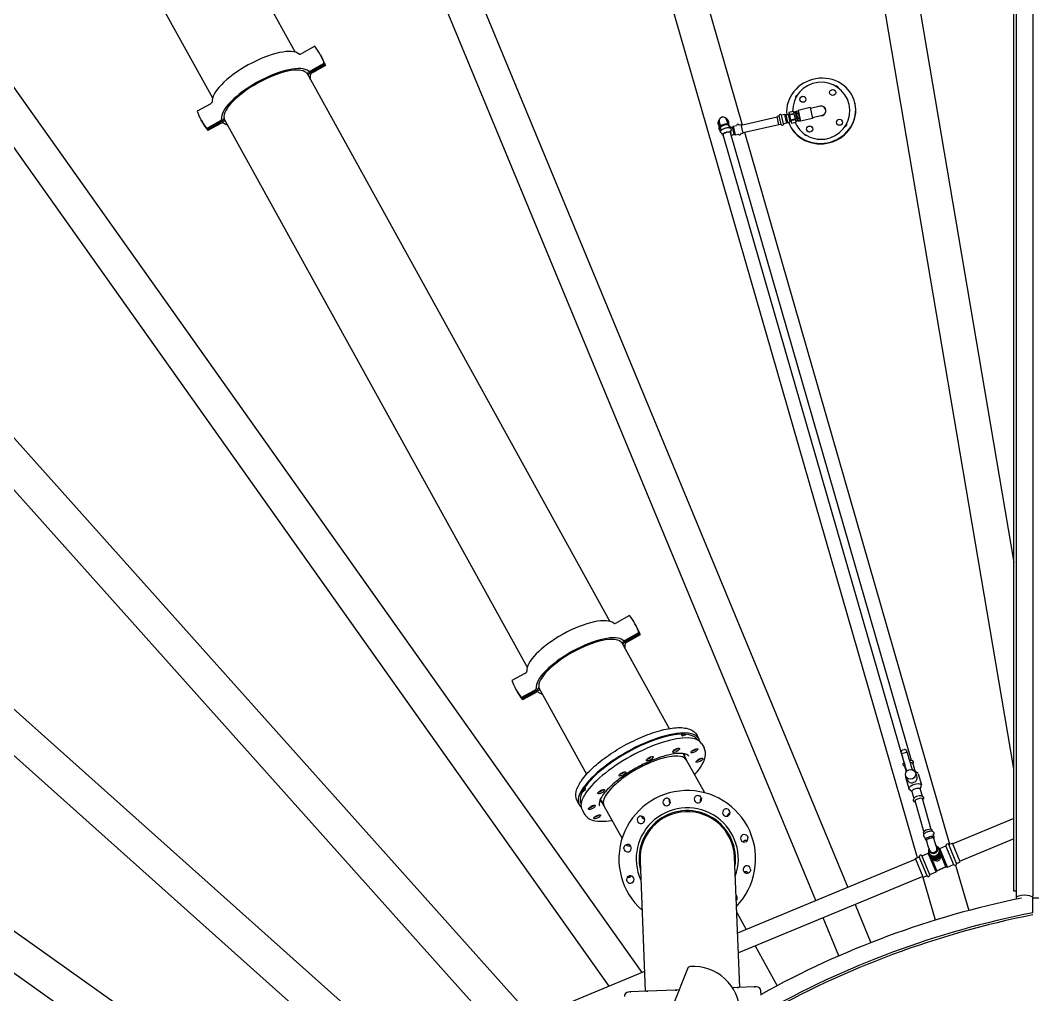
# Model space of a CAD drawing. Header units: millimetres. Extents: x 0 to 157650, y 0 to 89100.
# Drawn here: x 53116 to 56040, y 34006 to 36822 of the extents above; entities that cross this region are included whole.
import ezdxf

# ---------------------------------------------------------------- set-up
doc = ezdxf.new("R2010")
doc.units = ezdxf.units.MM
doc.header["$LTSCALE"] = 150
doc.layers.add('Visible', color=7, linetype='Continuous', lineweight=25)

msp = doc.modelspace()

# ---------------------------------------------------------------- linework, layer by layer
at = {"layer": 'Visible', "color": 9, "true_color": 0xc0c0c0}
for p, q in [((55992, 43595.9), (55992, 34285.9)), ((56040.3, 43595.9), (56040.3, 34292.4)), ((55986, 34305.9), (55986, 43535.9)), ((54589.1, 43475.4), (55986, 35255.8)), ((55986, 34659), (54490.5, 43458.6)), ((53281.4, 43182.6), (55201.2, 36519.7)), ((55707.2, 34402.5), (53185.3, 43154.9)), ((52014.6, 42745.2), (55506.3, 34316.8)), ((55413.9, 34278.5), (51922.3, 42706.9)), ((49667.2, 41460.5), (54911.3, 34070.4)), ((54816.5, 34031.1), (49585.7, 41402.6)), ((48616.1, 40629.3), (54595.1, 33939.4)), ((54497.2, 33898.8), (48541.5, 40562.7)), ((47664.5, 39685.6), (54329, 33730.5)), ((54288.5, 33632.6), (47597.9, 39611.1)), ((46824.7, 38641.4), (54196.7, 33411.1)), ((54157.5, 33316.4), (46766.8, 38559.8)), ((53479.8, 37508.2), (53909.9, 36730)), ((53240.9, 37376.1), (53671, 36598)), ((53966.4, 36747), (53928.9, 36726.3)), ((53983.4, 36721.1), (53982, 36723.5)), ((53984.4, 36719.3), (53985.7, 36716.9)), ((53995, 36695.3), (53955.9, 36673.7)), ((53956.2, 36677), (53993.7, 36697.7)), ((53956.9, 36671.9), (53996, 36693.5)), ((53997.3, 36691.1), (53959.8, 36670.4)), ((53993.7, 36697.7), (53995, 36695.3)), ((53996, 36693.5), (53997.3, 36691.1)), ((53943, 36670.1), (54819.1, 35085.2)), ((53664, 36579.9), (53626.5, 36559.2)), ((55357.4, 36559.5), (55362.3, 36560.6)), ((55397.4, 36569.6), (55362.3, 36561.5)), ((55362.3, 36561.5), (55369.4, 36530.5)), ((55363.5, 36555.1), (55362.3, 36560.6)), ((55397.4, 36569.6), (55404.5, 36538.6)), ((55426.2, 36573.6), (55397.9, 36567.2)), ((55526.7, 36582.8), (55527, 36581.4)), ((53639.5, 36531), (53638.1, 36533.4)), ((53653.8, 36509.8), (53691.3, 36530.6)), ((53704.1, 36538), (54580.1, 34953.1)), ((55158.3, 36532.6), (55159, 36529.6)), ((55198.5, 36519.1), (55302, 36542.7)), ((55307.7, 36545.9), (55301.6, 36544.5)), ((55307.3, 36519.5), (55301.6, 36544.5)), ((55307.7, 36545.9), (55308.1, 36547.3)), ((55313.4, 36520.9), (55307.7, 36545.9)), ((55315, 36547.6), (55314, 36548.6)), ((55324.2, 36549.7), (55315, 36547.6)), ((55320.7, 36522.6), (55315, 36547.6)), ((55329.9, 36524.7), (55324.2, 36549.7)), ((55328.4, 36548.8), (55324.2, 36549.7)), ((55328.4, 36548.8), (55334.2, 36550.1)), ((55333.3, 36527.3), (55328.4, 36548.8)), ((55334.2, 36550.1), (55339.1, 36528.7)), ((55336.1, 36549.5), (55334.2, 36550.1)), ((55336, 36556.3), (55348.5, 36559.1)), ((55336, 36556.3), (55337.4, 36550.3)), ((55336.1, 36549.5), (55337.5, 36549.8)), ((55336.1, 36549.5), (55340.6, 36530)), ((55337.4, 36550.3), (55349.9, 36553.1)), ((55337.8, 36548.2), (55337.4, 36550.3)), ((55350.4, 36551.1), (55337.8, 36548.2)), ((55337.8, 36548.2), (55341, 36534.3)), ((55341, 36534.3), (55353.6, 36537.1)), ((55341.5, 36532), (55341, 36534.3)), ((55341.5, 36532), (55354.1, 36534.9)), ((55341.5, 36532), (55343.4, 36524.1)), ((55349.7, 36557), (55348.5, 36559.1)), ((55353.6, 36557.9), (55349.7, 36557)), ((55349.7, 36557), (55356, 36529.2)), ((55353.6, 36557.9), (55359.9, 36530.1)), ((55354.6, 36557), (55353.8, 36556.9)), ((55360.5, 36531.3), (55354.6, 36557)), ((55356.2, 36556), (55354.6, 36557)), ((55358.1, 36556.5), (55356.2, 36556)), ((55361.5, 36532.8), (55356.2, 36556)), ((55358.7, 36554), (55357.4, 36559.5)), ((55358.7, 36554), (55363.5, 36555.1)), ((55358.7, 36554), (55359.1, 36552.3)), ((55359.1, 36552.3), (55363.9, 36553.4)), ((55362, 36539.6), (55359.1, 36552.3)), ((55360.5, 36531.3), (55359.7, 36531.1)), ((55361.5, 36532.8), (55360.5, 36531.3)), ((55363.4, 36533.3), (55361.5, 36532.8)), ((55366.8, 36540.7), (55362, 36539.6)), ((55362, 36539.6), (55362.4, 36537.7)), ((55367.3, 36538.8), (55362.4, 36537.7)), ((55364.1, 36530.4), (55362.4, 36537.7)), ((55362.9, 36559.1), (55362.7, 36559)), ((55363.5, 36555.1), (55363.9, 36553.4)), ((55366.8, 36540.7), (55363.9, 36553.4)), ((55368.9, 36531.5), (55364.1, 36530.4)), ((55364.1, 36530.3), (55369, 36531.4)), ((55364.1, 36530.3), (55364.1, 36530.4)), ((55366.8, 36540.7), (55367.3, 36538.8)), ((55368.9, 36531.5), (55367.3, 36538.8)), ((55368.8, 36533), (55368.6, 36533)), ((55368.9, 36531.5), (55369, 36531.4)), ((55404.5, 36538.6), (55369.4, 36530.5)), ((55403.9, 36540.9), (55432.2, 36547.4)), ((53640.5, 36529.2), (53641.8, 36526.8)), ((53655.1, 36507.4), (53653.8, 36509.8)), ((53694.2, 36529), (53655.1, 36507.4)), ((53656.1, 36505.7), (53695.2, 36527.2)), ((53657.4, 36503.3), (53656.1, 36505.7)), ((53694.9, 36524), (53657.4, 36503.3)), ((55133.3, 36526.9), (55134, 36523.9)), ((55137, 36510.9), (55137.4, 36508.8)), ((55139.2, 36515.7), (55138.3, 36512.2)), ((55140.3, 36504.4), (55138.3, 36511.4)), ((55159.8, 36521.7), (55162.4, 36519.2)), ((55164.9, 36511.5), (55162.9, 36518.4)), ((55168.9, 36497.7), (55167.2, 36503.4)), ((55172.9, 36513.4), (55175.6, 36515.8)), ((55175.6, 36515.8), (55184.6, 36517.8)), ((55181.3, 36490.8), (55175.6, 36515.8)), ((55191.9, 36519.5), (55198.1, 36520.9)), ((55203.8, 36495.9), (55198.1, 36520.9)), ((55203.4, 36497.7), (55306.9, 36521.3)), ((55313.4, 36520.9), (55307.3, 36519.5)), ((55313.4, 36520.9), (55314.4, 36519.9)), ((55320.7, 36522.6), (55320.3, 36521.2)), ((55329.9, 36524.7), (55320.7, 36522.6)), ((55333.3, 36527.3), (55329.9, 36524.7)), ((55333.3, 36527.3), (55339.1, 36528.7)), ((55340.6, 36530), (55339.1, 36528.7)), ((55340.6, 36530), (55341.9, 36530.3)), ((55355.9, 36526.9), (55343.4, 36524.1)), ((55355.9, 36526.7), (55343.4, 36523.9)), ((55343.4, 36523.9), (55343.4, 36524.1)), ((55356, 36529.2), (55355.9, 36526.7)), ((55359.9, 36530.1), (55356, 36529.2)), ((55144.3, 36490.6), (55142.6, 36496.3)), ((55668.6, 34677.5), (55146, 36491.1)), ((55689.7, 34683.6), (55167.1, 36497.2)), ((55177.5, 36491.8), (55181.3, 36490.8)), ((55181.3, 36490.8), (55190.3, 36492.8)), ((55197.6, 36494.5), (55203.8, 36495.9)), ((55207.3, 36498.6), (55800.2, 34441.1)), ((54875.6, 35102.2), (54838.1, 35081.5)), ((54892.5, 35076.3), (54891.2, 35078.6)), ((54893.5, 35074.5), (54894.9, 35072.1)), ((54904.2, 35050.5), (54865.1, 35028.9)), ((54865.3, 35032.1), (54902.8, 35052.9)), ((54866.1, 35027.1), (54905.2, 35048.7)), ((54906.5, 35046.3), (54869, 35025.5)), ((54902.8, 35052.9), (54904.2, 35050.5)), ((54905.2, 35048.7), (54906.5, 35046.3)), ((54852.2, 35025.2), (54990.2, 34775.6)), ((54573.2, 34935.1), (54535.7, 34914.3)), ((54613.3, 34893.2), (54751.3, 34643.5)), ((54548.6, 34886.2), (54547.3, 34888.6)), ((54549.6, 34884.4), (54551, 34882)), ((54563, 34865), (54600.5, 34885.7)), ((54564.3, 34862.6), (54563, 34865)), ((54603.4, 34884.2), (54564.3, 34862.6)), ((54565.3, 34860.8), (54604.3, 34882.4)), ((54604.1, 34879.1), (54566.6, 34858.4)), ((54566.6, 34858.4), (54565.3, 34860.8)), ((55076.2, 34746.1), (55070.5, 34756.3)), ((55084.2, 34731.7), (55090.8, 34719.7)), ((55030.3, 34703), (55040.6, 34684.5)), ((55660.4, 34706.9), (55661.2, 34704.2)), ((55662.4, 34703.6), (55675.8, 34707.6)), ((55669.6, 34714.6), (55663.9, 34712.8)), ((55676.5, 34708.8), (55675.7, 34711.5)), ((55092.8, 34590), (55040.6, 34684.5)), ((55669.9, 34667), (55667.7, 34668.2)), ((55669.7, 34667.6), (55674.7, 34650.4)), ((55694, 34674.6), (55700, 34653.8)), ((55694.2, 34674), (55695.3, 34676.2)), ((55673.2, 34638.3), (55672.6, 34636.1)), ((55672.6, 34634.7), (55682, 34602.1)), ((55677.7, 34627.6), (55673.5, 34637.7)), ((55699.6, 34654.2), (55708.3, 34646.4)), ((55705.4, 34639), (55701.2, 34649.2)), ((55709.1, 34645.2), (55718.5, 34612.6)), ((55691.1, 34593.5), (55682.8, 34600.9)), ((55715.3, 34600.9), (55721.2, 34580.4)), ((55715.4, 34600.5), (55718.5, 34611.2)), ((54791.4, 34570.9), (54801.6, 34552.4)), ((55690.9, 34593.9), (55696.9, 34573.3)), ((55697.3, 34574.1), (55695.7, 34571.1)), ((55720.4, 34580.8), (55723.3, 34579.1)), ((55747.1, 34484.3), (55721.6, 34573.1)), ((54730.5, 34555), (54724.8, 34565.3)), ((54801.6, 34552.4), (54853.9, 34457.9)), ((55726, 34478.2), (55700.4, 34567)), ((54738.5, 34540.6), (54745.1, 34528.7)), ((55986, 34515.5), (55809.6, 34442.4)), ((55726.1, 34471.2), (55724.9, 34475.5)), ((55730.9, 34454.8), (55728.5, 34463.1)), ((55733.6, 34451.9), (55731.4, 34454)), ((55750.7, 34478.3), (55749.5, 34482.6)), ((55755.5, 34461.8), (55753.1, 34470.2)), ((55754.7, 34458), (55755.5, 34461)), ((55986, 34457.1), (55830.2, 34392.6)), ((55766.4, 34428.6), (55765.2, 34431.5)), ((55770.1, 34427.2), (55771.7, 34429.3)), ((55771.7, 34429.3), (55789.4, 34436.6)), ((55794.2, 34375.1), (55771.7, 34429.3)), ((55812.5, 34382.2), (55789.6, 34437.2)), ((55820.4, 34385.5), (55797.6, 34440.5)), ((55798.2, 34440.2), (55808.7, 34444.6)), ((55831.1, 34390.4), (55808.7, 34444.6)), ((55193.9, 34027.3), (55178.8, 34404.5)), ((55702.4, 34398.1), (55187.6, 34184.8)), ((55701.5, 34400.2), (55712, 34404.5)), ((55723.9, 34346), (55701.5, 34400.2)), ((55735, 34350.1), (55712.2, 34405.2)), ((55743, 34353.4), (55720.2, 34408.4)), ((55720.8, 34408.2), (55738.5, 34415.5)), ((55760.9, 34361.3), (55738.5, 34415.5)), ((55741.1, 34415.1), (55738.5, 34415.5)), ((55742.7, 34418.8), (55741.5, 34421.7)), ((55746.7, 34409.3), (55746.6, 34409.4)), ((55763.7, 34365), (55748.7, 34401.2)), ((55770.3, 34419.1), (55770.3, 34419.2)), ((55789.6, 34375.7), (55774.6, 34411.9)), ((54906, 34393.6), (54921.1, 34016.4)), ((55763.7, 34365), (55789.6, 34375.7)), ((55789.6, 34375.7), (55763.7, 34365)), ((55789.6, 34375.7), (55794.2, 34375.1)), ((55794.2, 34375.1), (55811.8, 34382.4)), ((55817.6, 34380.6), (55855.3, 34249.8)), ((55820.7, 34386.1), (55831.1, 34390.4)), ((55723.1, 34348.2), (55189.9, 34127.3)), ((55759.2, 34222.2), (55722.9, 34348.1)), ((55723.9, 34346), (55734.4, 34350.4)), ((55743.3, 34354), (55760.9, 34361.3)), ((55763.7, 34365), (55760.9, 34361.3)), ((55992, 34305.9), (55986, 34305.9)), ((56040.3, 34243.2), (56040.3, 34292.4)), ((57043.7, 34285.9), (56040.3, 34285.9)), ((55526.9, 34266.9), (55572.5, 34156.8)), ((55185.2, 34244), (55212.3, 34195)), ((55480.1, 34118.6), (55434.5, 34228.7)), ((55238.6, 34147.5), (55302, 34032.7)), ((55042.6, 34081.7), (55001.9, 33977)), ((54918.8, 34073.5), (54450.6, 33879.5)), ((54924.7, 34016.5), (54879.1, 34014.7)), ((54924.7, 34016.5), (54928.1, 34016.7)), ((55007.2, 34019.8), (54928.1, 34016.7)), ((55007.2, 34019.8), (55011.8, 34020)), ((55018.7, 34020.3), (55011.8, 34020)), ((55186.9, 34027), (55173.1, 34026.5)), ((55186.9, 34027), (55190.2, 34027.2)), ((55235.9, 34029), (55190.2, 34027.2)), ((55235.9, 34029), (55237.1, 34029)), ((55242.8, 34029.3), (55237.1, 34029)), ((55255.8, 34005.3), (55255.3, 34017.8)), ((54877.8, 34014.7), (54872.1, 34014.4)), ((54877.8, 34014.7), (54879.1, 34014.7))]:
    msp.add_line(p, q, dxfattribs=at)
for centre in [(55462.4, 36613.4), (55376.3, 36593.8), (55482.1, 36527.3), (55395.9, 36507.6)]:
    msp.add_circle(centre, 8.75, dxfattribs=at)
for centre, radius, start, end in [((56542, 31685.9), 12796, 225.6757, 85.41892), ((56542, 31685.9), 12250, 248.67431, 61.10467), ((55429.2, 36560.5), 82.5, 204.4854, 181.2343), ((55429.2, 36560.5), 13.8, 270.8693, 114.8504), ((55429.2, 36560.5), 13.5, 282.8598, 102.8598), ((55311.5, 36546.2), 3.5, 42.7641, 162.9556), ((55184.6, 36518), 0.25, 282.8598, 0.1795), ((55188.4, 36518.1), 3.59, 25.5402, 180.1795), ((55191.9, 36519.7), 0.25, 205.5402, 282.8598), ((55316.9, 36522.3), 3.5, 222.7641, 342.9556), ((55190.4, 36492.6), 0.25, 25.5402, 102.8598), ((55193.8, 36494.3), 3.59, 205.5402, 0.1795), ((55197.7, 36494.3), 0.25, 102.8598, 180.1795), ((55042.4, 34399), 197.5, 316.0128, 228.5721), ((54982.9, 34563.6), 10.8, 122.6162, 97.111), ((55000.2, 34568.9), 11, 163.7095, 230.0853), ((55073.2, 34571.3), 10.8, 92.6162, 67.111), ((55090.8, 34567.2), 11, 133.7095, 200.0853), ((55042.4, 34399), 147.5, 340.0248, 204.5601), ((55155.2, 34532.8), 10.8, 62.6162, 37.111), ((54908.6, 34511.8), 10.8, 152.6162, 127.111), ((55042.4, 34399), 139.5, 350.3885, 194.1964), ((55042.4, 34399), 136.5, 2.2924, 182.2924), ((55042.4, 34399), 136.5, 2.2924, 182.2924), ((54921, 34525.1), 11, 193.7095, 260.0853), ((55168.4, 34520.5), 11, 103.7095, 170.0853), ((55207, 34458.5), 10.8, 32.6162, 7.111), ((54870.1, 34429.8), 10.8, 182.6162, 157.111), ((54874.2, 34447.5), 11, 223.7095, 290.0853), ((55212.2, 34441.2), 11, 73.7095, 140.0853), ((55789.2, 34437), 0.5, 292.5, 22.5), ((55794, 34437.9), 4.42, 35.8333, 189.1667), ((55798.1, 34440.7), 0.5, 202.5, 292.5), ((55711.8, 34405), 0.5, 292.5, 22.5), ((55716.6, 34405.9), 4.42, 35.8333, 189.1667), ((55720.6, 34408.6), 0.5, 202.5, 292.5), ((55214.6, 34368.2), 10.8, 2.6162, 337.111), ((55812, 34382), 0.5, 22.5, 112.5), ((55816, 34384.8), 4.42, 215.8333, 9.1667), ((55820.9, 34385.6), 0.5, 112.5, 202.5), ((54877.8, 34339.6), 10.8, 212.6162, 187.111), ((54872.5, 34356.9), 11, 253.7095, 320.0853), ((55210.5, 34350.6), 11, 43.7095, 110.0853), ((55734.6, 34349.9), 0.5, 22.5, 112.5), ((55738.6, 34352.7), 4.42, 215.8333, 9.1667), ((55743.4, 34353.6), 0.5, 112.5, 202.5), ((56542, 31685.9), 2654.3, 191.6093, 78.3907), ((55176.2, 34286.2), 10.8, 332.6162, 49.3047), ((56542, 31685.9), 2654.3, 101.6093, 118.9877), ((56542, 31685.9), 2654.3, 100.8953, 100.8975), ((56542, 31685.9), 2606, 191.0997, 78.9003), ((56542, 31685.9), 2600, 197.3421, 78.8743), ((56542, 31685.9), 2606, 101.0997, 119.6086), ((56542, 31685.9), 2600, 101.1257, 119.6769), ((55051.9, 34078.1), 10, 93.8188, 158.7702), ((55060.2, 33954.4), 134, 0.7661, 93.8188), ((55243.3, 34017.3), 12, 2.2924, 92.2924), ((54872.6, 34002.4), 12, 92.2924, 182.2924)]:
    msp.add_arc(centre, radius, start, end, dxfattribs=at)
for centre, major_axis, ratio, start_param, end_param in [((53798.3, 36649.8), (126.5, 69.9), 0.34202, 0.124915, 3.016678), ((53810.1, 36628.4), (171.9, 95), 0.939693, 6.129888, 6.436482), ((53927.6, 36728.7), (-7, -3.87), 0.34202, 0.124915, 1.570796), ((53811.4, 36626), (171.9, 95), 0.939693, 6.129888, 6.283185), ((53812.4, 36624.3), (171.9, 95), 0.939693, 6.129888, 6.288743), ((53813.7, 36621.9), (171.9, 95), 0.939693, 6.129888, 6.283185), ((53825.6, 36600.5), (-126.5, -69.9), 0.34202, 3.266507, 6.158271), ((53825.6, 36600.5), (119.5, 66), 0.34202, 0.113198, 3.028394), ((53954.8, 36679.4), (-7, -3.87), 0.34202, 0.124915, 1.570796), ((53953.6, 36677.9), (-12.3, -6.8), 0.34202, 0.113198, 1.570796), ((53959.2, 36667.7), (-12.3, -6.8), 0.34202, 4.712389, 5.910077), ((53825.6, 36600.5), (126.5, 69.9), 0.34202, 5.948875, 6.158271), ((53961.1, 36668), (-7, -3.87), 0.34202, 4.712389, 6.158271), ((55429.2, 36560.5), (-97.5, -22.3), 0.939693, 0.117329, 6.165857), ((55472.5, 36624.9), (-6.82, -1.56), 0.939693, 0.390119, 0.855539), ((55472.5, 36624.9), (6.82, 1.56), 0.939693, 6.200659, 7.804945), ((55472.8, 36623.6), (6.82, 1.56), 0.939693, 0.132895, 1.278883), ((55472.9, 36623.3), (6.82, 1.56), 0.939693, 0.200103, 1.204719), ((55362.2, 36599.7), (-6.82, -1.56), 0.939693, 4.761426, 6.365711), ((55362.5, 36598.4), (-6.82, -1.56), 0.939693, 5.004302, 6.15029), ((55362.6, 36598.1), (-6.82, -1.56), 0.939693, 5.078467, 6.083082), ((55362.2, 36599.7), (6.82, 1.56), 0.939693, 5.427646, 5.893067), ((53662.7, 36582.3), (7, 3.87), 0.34202, 4.712389, 6.158271), ((55429.5, 36559.2), (-97.5, -22.3), 0.939693, 0.102681, 3.141593), ((53810.1, 36628.4), (-171.9, -95), 0.939693, 6.129888, 6.436482), ((53811.4, 36626), (-171.9, -95), 0.939693, 0, 0.153297), ((53690, 36533), (7, 3.87), 0.34202, 4.712389, 6.158271), ((53691.9, 36533.2), (12.3, 6.8), 0.34202, 4.712389, 6.169987), ((53697.5, 36523), (12.3, 6.8), 0.34202, 0.373108, 1.570796), ((55145.8, 36529.8), (-12.5, -2.8), 0.94021, 5.247237, 6.938535), ((55145.8, 36529.8), (12.5, 2.8), 0.94021, 5.871695, 7.258326), ((55352.2, 36542.9), (3.7, -16.2), 0.000111, 2.096411, 2.251884), ((55352.2, 36542.9), (3.7, -16.2), 0.000122, 1.049208, 1.20468), ((53812.4, 36624.3), (-171.9, -95), 0.939693, 6.277628, 6.436482), ((53813.7, 36621.9), (-171.9, -95), 0.939693, 0, 0.153297), ((53696.3, 36521.6), (7, 3.87), 0.34202, 0.124915, 1.570796), ((53825.6, 36600.5), (-126.5, -69.9), 0.34202, 0.124915, 0.334311), ((55149.4, 36513.8), (-12.5, -2.8), 0.94021, 6.053265, 6.810591), ((55150.6, 36514.9), (-12.3, -3.5), 0.340121, 3.141593, 6.283185), ((55352.2, 36542.9), (3.7, -16.2), 0.000011, 0.002011, 0.157482), ((55385.9, 36496.1), (6.82, 1.56), 0.939693, 0.390119, 0.855539), ((55496.2, 36521.3), (-6.82, -1.56), 0.939693, 5.427646, 5.893067), ((55496.2, 36521.3), (6.82, 1.56), 0.939693, 4.761426, 6.365711), ((55496.5, 36519.9), (6.82, 1.56), 0.939693, 0.10418, 0.255875), ((55496.6, 36519.6), (6.82, 1.56), 0.939693, 0.130358, 0.295603), ((55156.6, 36494.1), (-12.3, -3.5), 0.340121, 2.604842, 6.819935), ((55156.6, 36494.1), (-10.6, -3), 0.340121, 3.141593, 6.283185), ((55385.9, 36496.1), (-6.82, -1.56), 0.939693, 6.200659, 7.804945), ((55386.2, 36494.8), (-6.82, -1.56), 0.939693, 6.02731, 6.179005), ((55386.3, 36494.4), (-6.82, -1.56), 0.939693, 5.987583, 6.152827), ((54719.3, 34983.6), (171.9, 95), 0.939693, 6.129888, 6.436482), ((54707.4, 35005), (126.5, 69.9), 0.34202, 0.124915, 3.016678), ((54836.7, 35083.9), (-7, -3.87), 0.34202, 0.124915, 1.570796), ((54720.6, 34981.2), (171.9, 95), 0.939693, 6.129888, 6.283185), ((54721.6, 34979.4), (171.9, 95), 0.939693, 6.129888, 6.288743), ((54722.9, 34977), (171.9, 95), 0.939693, 6.129888, 6.283185), ((54734.7, 34955.6), (-126.5, -69.9), 0.34202, 3.266507, 6.158271), ((54734.7, 34955.6), (119.5, 66), 0.34202, 0.113198, 3.028394), ((54862.8, 35033.1), (-12.3, -6.8), 0.34202, 0.113198, 1.570796), ((54868.4, 35022.9), (-12.3, -6.8), 0.34202, 4.712389, 5.910077), ((54864, 35034.5), (-7, -3.87), 0.34202, 0.124915, 1.570796), ((54734.7, 34955.6), (126.5, 69.9), 0.34202, 5.948875, 6.158271), ((54870.3, 35023.2), (-7, -3.87), 0.34202, 4.712389, 6.158271), ((54571.9, 34937.5), (7, 3.87), 0.34202, 4.712389, 6.158271), ((54719.3, 34983.6), (-171.9, -95), 0.939693, 6.129888, 6.436482), ((54601, 34888.4), (12.3, 6.8), 0.34202, 4.712389, 6.169987), ((54720.6, 34981.2), (-171.9, -95), 0.939693, 0, 0.153297), ((54721.6, 34979.4), (-171.9, -95), 0.939693, 6.277628, 6.436482), ((54722.9, 34977), (-171.9, -95), 0.939693, 0, 0.153297), ((54599.2, 34888.1), (7, 3.87), 0.34202, 4.712389, 6.158271), ((54605.4, 34876.8), (7, 3.87), 0.34202, 0.124915, 1.570796), ((54606.7, 34878.2), (12.3, 6.8), 0.34202, 0.373108, 1.570796), ((54734.7, 34955.6), (-126.5, -69.9), 0.34202, 0.124915, 0.334311), ((54903.4, 34650.5), (-172.9, -95.5), 0.34202, 3.019566, 6.405212), ((54903.4, 34650.5), (-167.6, -92.6), 0.34202, 3.1428, 6.281978), ((54911.3, 34636.1), (172.9, 95.5), 0.34202, 0, 3.141593), ((55035.4, 34761.1), (-9.41, -5.2), 0.34202, 5.534618, 8.06584), ((55007.6, 34717.8), (9.63, 5.32), 0.34202, 3.988615, 5.436163), ((55060.2, 34716.2), (9.63, 5.32), 0.34202, 3.988615, 5.436163), ((54921.1, 34618.4), (119.5, 66), 0.34202, 0, 3.141593), ((54921.1, 34618.4), (-119.5, -66), 0.34202, 3.141593, 6.283185), ((54931.4, 34693.4), (9.63, 5.32), 0.34202, 3.988615, 5.436163), ((54911.3, 34636.1), (122.1, 67.5), 0.34202, 6.075421, 6.262357), ((55075.2, 34689.1), (9.63, 5.32), 0.34202, 3.988615, 5.436163), ((55665.2, 34708.3), (-4.62, -1.91), 0.939693, 4.606948, 6.177745), ((55662.2, 34704.5), (-0.924, -0.383), 0.939693, 6.177745, 7.748541), ((55671, 34710.1), (4.62, 1.91), 0.939693, 6.177745, 7.748541), ((55675.6, 34708.5), (0.924, 0.383), 0.939693, 4.606948, 6.177745), ((55673.8, 34701.2), (4.79, 1.43), 0.0866, 6.282447, 6.319325), ((55681.9, 34671.1), (-12.2, -3.5), 0.340121, 5.683287, 6.283185), ((55681.9, 34671.1), (12.2, 3.5), 0.340121, 0, 1.107392), ((54852.1, 34649.6), (9.63, 5.32), 0.34202, 3.988615, 5.436163), ((55690.8, 34640), (-18.3, -5.3), 0.340121, 5.857819, 6.283185), ((55691.5, 34633.3), (-13.9, -5.7), 0.939693, 0, 3.141593), ((55688, 34649.9), (12.2, 3.5), 0.340121, 0.210366, 0.73676), ((55690.8, 34640), (18.3, 5.3), 0.340121, 0, 0.842969), ((54739.5, 34597.5), (9.41, 5.2), 0.34202, 4.500531, 7.031753), ((55700.2, 34607.3), (18.3, 5.3), 0.340121, 6.072819, 9.635144), ((55703.1, 34597.4), (12.2, 3.5), 0.340121, 0, 3.141593), ((54791, 34598.1), (9.63, 5.32), 0.34202, 3.988615, 5.436163), ((55709.2, 34576.2), (12.2, 3.5), 0.340121, 0.308352, 2.833241), ((55711.2, 34569.4), (10.7, 3.1), 0.340121, 6.118971, 9.588992), ((54764.3, 34552.7), (9.63, 5.32), 0.34202, 3.988615, 5.436163), ((54911.3, 34636.1), (-122.1, -67.5), 0.34202, 0.020829, 0.207764), ((54779.3, 34525.6), (9.63, 5.32), 0.34202, 3.988615, 5.436163), ((55737.2, 34479.1), (-12.3, -3.5), 0.340121, 3.141593, 6.283185), ((55743.2, 34458.3), (-12.3, -3.5), 0.340121, 2.946269, 6.478509), ((55753.4, 34426.6), (-11.8, -4.9), 0.939693, 5.706891, 9.920562), ((55758.6, 34414), (-12.3, -5.1), 0.939693, 6.20407, 9.503893), ((55757.7, 34416.2), (-11.8, -4.9), 0.939693, 0.189995, 2.951597), ((55757.7, 34416.2), (10.2, 4.2), 0.939693, 3.663904, 5.760874), ((55760.7, 34408.9), (11.8, 4.9), 0.939693, 3.734172, 5.690606), ((55756.4, 34419.3), (11.8, 4.9), 0.939693, 4.13268, 5.292098), ((56016.2, 34285.9), (-24.2, 0), 0.34202, 3.604775, 6.650637)]:
    msp.add_ellipse(centre, major_axis=major_axis, ratio=ratio, start_param=start_param, end_param=end_param, dxfattribs=at)
for centre, major_axis, ratio in [((55010.3, 34712.9), (9.63, 5.32), 0.34202), ((55062.9, 34711.3), (9.63, 5.32), 0.34202), ((54934.1, 34688.5), (9.63, 5.32), 0.34202), ((55077.9, 34684.2), (9.63, 5.32), 0.34202), ((55687.3, 34643.5), (-13.9, -5.7), 0.939693), ((54854.9, 34644.7), (9.63, 5.32), 0.34202), ((54793.7, 34593.2), (9.63, 5.32), 0.34202), ((54767, 34547.8), (-9.63, -5.32), 0.34202), ((54782, 34520.6), (-9.63, -5.32), 0.34202)]:
    msp.add_ellipse(centre, major_axis=major_axis, ratio=ratio, dxfattribs=at)
for points, knots in [([(55134, 36534), (55133.8, 36533.8), (55133.7, 36533.6), (55132.6, 36532), (55131.9, 36530.5), (55131.1, 36527.4), (55130.9, 36525.8), (55131.1, 36523.1), (55131.3, 36522.1), (55131.6, 36521.2)], [5.3987184, 5.3987184, 5.3987184, 5.3987184, 5.4486986, 5.4486986, 5.7692212, 5.7692212, 6.0847366, 6.0847366, 6.2831853, 6.2831853, 6.2831853, 6.2831853]), ([(55160.2, 36521.3), (55160, 36521.8), (55159.9, 36522.2), (55159.7, 36523.1), (55159.5, 36523.5), (55159.3, 36524.4), (55159.2, 36524.8), (55158.9, 36525.6), (55158.8, 36526), (55158.6, 36526.8), (55158.4, 36527.2), (55158.2, 36528), (55158.1, 36528.3), (55157.9, 36529.1), (55157.8, 36529.4), (55157.6, 36530.1), (55157.5, 36530.4), (55157.3, 36531), (55157.2, 36531.3), (55157, 36531.9), (55156.9, 36532.1), (55156.8, 36532.6), (55156.7, 36532.9), (55156.5, 36533.3), (55156.4, 36533.5), (55156.2, 36534.2), (55156.1, 36534.5), (55155.9, 36535.2), (55155.8, 36535.4), (55155.6, 36535.8), (55155.5, 36535.9), (55155.3, 36536.5), (55155.1, 36536.8), (55154.4, 36537.8), (55154.1, 36538.3), (55152.7, 36539.7), (55152.2, 36540.1), (55151, 36540.9), (55150.4, 36541.2), (55148.5, 36542), (55147, 36542.3), (55144.1, 36542.3), (55142.9, 36542), (55140.6, 36541.2), (55139.6, 36540.6), (55137.9, 36539.3), (55137.2, 36538.5), (55136, 36536.9), (55135.6, 36536.1), (55134.9, 36534.4), (55134.8, 36533.7), (55134.5, 36532.2), (55134.5, 36531.7), (55134.5, 36530.9), (55134.5, 36530.6), (55134.6, 36530.1), (55134.6, 36529.9), (55134.6, 36529.4), (55134.7, 36529.1), (55134.7, 36528.8), (55134.8, 36528.7), (55134.8, 36528.5)], [3.289003, 3.289003, 3.289003, 3.289003, 3.349888, 3.349888, 3.411192, 3.411192, 3.47247, 3.47247, 3.533278, 3.533278, 3.598921, 3.598921, 3.665039, 3.665039, 3.731083, 3.731083, 3.796529, 3.796529, 3.862443, 3.862443, 3.928612, 3.928612, 3.994528, 3.994528, 4.059781, 4.059781, 4.191406, 4.191406, 4.243418, 4.243418, 4.274951, 4.274951, 4.309671, 4.309671, 4.335419, 4.335419, 4.345149, 4.345149, 4.351521, 4.351521, 4.360615, 4.360615, 4.366755, 4.366755, 4.372546, 4.372546, 4.379234, 4.379234, 4.388417, 4.388417, 4.403197, 4.403197, 4.426774, 4.426774, 4.4529, 4.4529, 4.486217, 4.486217, 4.548053, 4.548053, 4.586284, 4.586284, 4.586284, 4.586284]), ([(55160.2, 36521.3), (55159.8, 36522.6), (55159.5, 36523.8), (55159, 36525.4), (55158.8, 36525.9), (55158.5, 36526.9), (55158.4, 36527.4), (55158.1, 36528.3), (55158, 36528.7), (55157.7, 36529.5), (55157.6, 36529.9), (55157.4, 36530.7), (55157.3, 36531.1), (55157, 36531.7), (55156.9, 36532.1), (55156.7, 36532.7), (55156.6, 36533), (55156.5, 36533.5), (55156.4, 36533.7), (55156.1, 36534.5), (55156, 36534.8), (55155.6, 36535.7), (55155.5, 36535.9), (55155.3, 36536.4), (55155.1, 36536.8), (55154.4, 36537.8), (55154.1, 36538.3), (55152.7, 36539.6), (55152.2, 36540.1), (55151, 36540.9), (55150.4, 36541.2), (55148.6, 36541.9), (55147.1, 36542.3), (55144.2, 36542.3), (55142.9, 36542.1), (55140.6, 36541.2), (55139.6, 36540.6), (55137.9, 36539.3), (55137.2, 36538.5), (55136, 36536.9), (55135.6, 36536.1), (55134.9, 36534.4), (55134.8, 36533.7), (55134.5, 36532.3), (55134.5, 36531.8), (55134.5, 36530.9), (55134.5, 36530.6), (55134.6, 36530.1), (55134.6, 36529.9), (55134.6, 36529.4), (55134.7, 36529.1), (55134.7, 36528.8), (55134.8, 36528.7), (55134.8, 36528.5)], [0.494514, 0.494514, 0.494514, 0.494514, 0.661263, 0.661263, 0.73946, 0.73946, 0.818508, 0.818508, 0.897464, 0.897464, 0.975422, 0.975422, 1.054068, 1.054068, 1.133197, 1.133197, 1.21193, 1.21193, 1.289581, 1.289581, 1.446661, 1.446661, 1.479746, 1.479746, 1.514859, 1.514859, 1.540621, 1.540621, 1.550451, 1.550451, 1.556892, 1.556892, 1.566053, 1.566053, 1.572205, 1.572205, 1.577993, 1.577993, 1.584665, 1.584665, 1.593809, 1.593809, 1.608506, 1.608506, 1.632011, 1.632011, 1.658113, 1.658113, 1.691285, 1.691285, 1.752549, 1.752549, 1.791795, 1.791795, 1.791795, 1.791795]), ([(55161.4, 36520.2), (55161.5, 36520.5), (55161.7, 36520.8), (55162.3, 36522.7), (55162.5, 36524.3), (55162.5, 36527.5), (55162.2, 36529.1), (55161.2, 36532.1), (55160.4, 36533.5), (55158.4, 36536), (55157.2, 36537.1), (55155.4, 36538.3), (55155, 36538.5), (55154.6, 36538.7)], [2.501557, 2.501557, 2.501557, 2.501557, 2.569527, 2.569527, 2.885901, 2.885901, 3.198474, 3.198474, 3.510488, 3.510488, 3.825449, 3.825449, 3.920555, 3.920555, 3.920555, 3.920555]), ([(55131.6, 36521.2), (55132, 36519.6), (55132.7, 36518.2), (55134.5, 36515.6), (55135.7, 36514.4), (55137.4, 36513.1), (55137.9, 36512.8), (55138.4, 36512.5)], [0, 0, 0, 0, 0.3118333, 0.3118333, 0.6260495, 0.6260495, 0.7337373, 0.7337373, 0.7337373, 0.7337373]), ([(55138.6, 36500), (55137.6, 36501), (55136.8, 36502.1), (55135.4, 36504.7), (55134.9, 36506.2), (55134.4, 36509.3), (55134.4, 36510.9), (55134.8, 36513.3), (55135, 36514.1), (55135.2, 36514.9)], [2.620113, 2.620113, 2.620113, 2.620113, 2.885487, 2.885487, 3.198513, 3.198513, 3.510355, 3.510355, 3.672573, 3.672573, 3.672573, 3.672573]), ([(55134.8, 36528.5), (55135, 36527.6), (55135.3, 36526.7), (55135.8, 36525.7), (55135.9, 36525.6), (55136, 36525.4)], [-5.3013809, -5.3013809, -5.3013809, -5.3013809, -5.0064557, -5.0064557, -4.9523129, -4.9523129, -4.9523129, -4.9523129]), ([(55139, 36515.2), (55138.9, 36515.7), (55138.8, 36516.1), (55138.5, 36516.9), (55138.4, 36517.4), (55138.2, 36518.2), (55138.1, 36518.6), (55137.8, 36519.3), (55137.7, 36519.7), (55137.5, 36520.5), (55137.4, 36520.8), (55137.2, 36521.6), (55137, 36521.9), (55136.8, 36522.6), (55136.7, 36522.9), (55136.5, 36523.6), (55136.5, 36523.9), (55136.3, 36524.4), (55136.2, 36524.7), (55136, 36525.2), (55136, 36525.4), (55135.8, 36525.8), (55135.8, 36526), (55135.7, 36526.3), (55135.6, 36526.5), (55135.5, 36526.8), (55135.5, 36526.9), (55135.5, 36526.9), (55135.5, 36526.9), (55135.5, 36526.9)], [3.2912716, 3.2912716, 3.2912716, 3.2912716, 3.351499, 3.351499, 3.4122073, 3.4122073, 3.4729422, 3.4729422, 3.5332433, 3.5332433, 3.5982586, 3.5982586, 3.6639333, 3.6639333, 3.7296776, 3.7296776, 3.7948737, 3.7948737, 3.8596727, 3.8596727, 3.9253566, 3.9253566, 3.991261, 3.991261, 4.0565042, 4.0565042, 4.161213, 4.161213, 4.168211, 4.168211, 4.168211, 4.168211]), ([(55139, 36515.2), (55138.7, 36516.4), (55138.4, 36517.6), (55137.9, 36519.1), (55137.7, 36519.6), (55137.5, 36520.5), (55137.3, 36521), (55137.1, 36521.9), (55136.9, 36522.3), (55136.7, 36523.1), (55136.6, 36523.4), (55136.4, 36524.1), (55136.3, 36524.4), (55136.1, 36525), (55136, 36525.3), (55135.9, 36525.8), (55135.8, 36526), (55135.7, 36526.4), (55135.6, 36526.5), (55135.5, 36526.8), (55135.5, 36526.9), (55135.5, 36526.9), (55135.5, 36526.9), (55135.5, 36526.9)], [0.4967825, 0.4967825, 0.4967825, 0.4967825, 0.6612628, 0.6612628, 0.7389523, 0.7389523, 0.8177339, 0.8177339, 0.8966051, 0.8966051, 0.9745196, 0.9745196, 1.0481898, 1.0481898, 1.1231269, 1.1231269, 1.1983724, 1.1983724, 1.2726214, 1.2726214, 1.3734864, 1.3734864, 1.3737219, 1.3737219, 1.3737219, 1.3737219]), ([(55143, 36494.9), (55142.9, 36495), (55142.9, 36495), (55142.2, 36495.2), (55141.5, 36495.5), (55140.6, 36496.2), (55140.2, 36496.5), (55139.4, 36497.4), (55139, 36498.1), (55138.6, 36499.6), (55138.5, 36500.2), (55138.7, 36501.6), (55138.9, 36502.2), (55139.6, 36503.7), (55140.2, 36504.3), (55141.9, 36506), (55143.1, 36506.9), (55145.9, 36508.4), (55147.3, 36509.1), (55150.3, 36510.2), (55151.8, 36510.7), (55154.9, 36511.4), (55156.4, 36511.7), (55159.3, 36512), (55160.8, 36512.1), (55163.6, 36511.9), (55165, 36511.6), (55166.8, 36510.6), (55167.3, 36510.3), (55168.3, 36509.4), (55168.8, 36508.6), (55169.3, 36507.2), (55169.4, 36506.5), (55169.3, 36505.1), (55169.1, 36504.5), (55168.5, 36503.2), (55168.1, 36502.6), (55167.6, 36502)], [1.072539, 1.072539, 1.072539, 1.072539, 1.093261, 1.093261, 1.278587, 1.278587, 1.391143, 1.391143, 1.55773, 1.55773, 1.695796, 1.695796, 1.856687, 1.856687, 2.104671, 2.104671, 2.517729, 2.517729, 2.891937, 2.891937, 3.242834, 3.242834, 3.591483, 3.591483, 3.95363, 3.95363, 4.359859, 4.359859, 4.495027, 4.495027, 4.677325, 4.677325, 4.815625, 4.815625, 4.970015, 4.970015, 5.172449, 5.172449, 5.172449, 5.172449]), ([(55139.2, 36515.7), (55139.2, 36516.1), (55139.4, 36516.4), (55140.2, 36517.4), (55140.8, 36518.1), (55142.6, 36519.3), (55143.7, 36519.9), (55146.1, 36521), (55147.4, 36521.5), (55148.8, 36521.8)], [-1.520073, -1.520073, -1.520073, -1.520073, -1.258917, -1.258917, -0.845974, -0.845974, -0.426647, -0.426647, 0, 0, 0, 0]), ([(55148.8, 36521.8), (55149.8, 36522.1), (55150.8, 36522.4), (55152.8, 36522.7), (55153.8, 36522.8), (55155.9, 36522.9), (55157, 36522.8), (55158.7, 36522.4), (55159.4, 36522.1), (55159.8, 36521.7)], [-6.946117, -6.946117, -6.946117, -6.946117, -6.629451, -6.629451, -6.320608, -6.320608, -5.883587, -5.883587, -5.468628, -5.468628, -5.468628, -5.468628]), ([(55161.7, 36521), (55161.8, 36520.9), (55161.8, 36520.8), (55163, 36519.6), (55163.9, 36518.3), (55165, 36515.9), (55165.4, 36514.9), (55165.6, 36513.9)], [5.7522045, 5.7522045, 5.7522045, 5.7522045, 5.7681339, 5.7681339, 6.0844442, 6.0844442, 6.2831853, 6.2831853, 6.2831853, 6.2831853]), ([(55165.8, 36512.6), (55166.7, 36512.6), (55167.7, 36512.7), (55170, 36512.9), (55171.4, 36513.1), (55172.9, 36513.4)], [4.2224794, 4.2224794, 4.2224794, 4.2224794, 4.3647299, 4.3647299, 4.5677799, 4.5677799, 4.5677799, 4.5677799]), ([(55165.8, 36512.6), (55166.5, 36512.6), (55167.2, 36512.6), (55169.4, 36512.8), (55171.2, 36513.1), (55172.9, 36513.4)], [1.1995064, 1.1995064, 1.1995064, 1.1995064, 1.3026323, 1.3026323, 1.5448069, 1.5448069, 1.5448069, 1.5448069]), ([(55177.5, 36491.8), (55177.6, 36491.8), (55177.6, 36491.9), (55177.6, 36492.2), (55177.5, 36492.6), (55177.3, 36494.1), (55177.1, 36495.1), (55176.7, 36497.3), (55176.5, 36498.6), (55176, 36501.2), (55175.7, 36502.7), (55175.2, 36504.8), (55175.1, 36505.5), (55174.8, 36506.8), (55174.6, 36507.4), (55174.2, 36509), (55174, 36509.9), (55173.6, 36511.6), (55173.3, 36512.3), (55173.1, 36513.2), (55173, 36513.4), (55172.9, 36513.4)], [-5.597961, -5.597961, -5.597961, -5.597961, -5.44564, -5.44564, -5.006456, -5.006456, -4.565732, -4.565732, -4.153695, -4.153695, -3.717262, -3.717262, -3.496908, -3.496908, -3.29028, -3.29028, -2.933844, -2.933844, -2.496625, -2.496625, -2.124589, -2.124589, -2.124589, -2.124589]), ([(55169, 36490.7), (55169.7, 36490.8), (55170.4, 36490.8), (55173.2, 36491.1), (55175.4, 36491.4), (55177.5, 36491.8)], [4.2994665, 4.2994665, 4.2994665, 4.2994665, 4.373357, 4.373357, 4.5951649, 4.5951649, 4.5951649, 4.5951649]), ([(55169, 36490.7), (55171.4, 36490.9), (55173.8, 36491.2), (55176.7, 36491.7), (55177.1, 36491.8), (55177.5, 36491.8)], [1.2764935, 1.2764935, 1.2764935, 1.2764935, 1.5296916, 1.5296916, 1.5721919, 1.5721919, 1.5721919, 1.5721919]), ([(54724.8, 34565.3), (54721.3, 34571.7), (54720, 34579.1), (54721.4, 34596.1), (54725, 34605.8), (54737.6, 34627.8), (54747.6, 34640.3), (54772.2, 34665.1), (54786.6, 34677.4), (54818.4, 34701), (54835.6, 34712.2), (54871.5, 34732.8), (54890, 34742.1), (54926.7, 34757.9), (54944.9, 34764.4), (54979.3, 34774), (54995.4, 34777), (55024.8, 34779), (55037.9, 34777.9), (55058.1, 34770.4), (55066, 34764.6), (55070.5, 34756.3)], [1.047198, 1.047198, 1.047198, 1.047198, 1.269614, 1.269614, 1.559335, 1.559335, 1.908891, 1.908891, 2.243888, 2.243888, 2.572017, 2.572017, 2.89827, 2.89827, 3.22552, 3.22552, 3.557633, 3.557633, 3.902524, 3.902524, 4.18879, 4.18879, 4.18879, 4.18879]), ([(55063.8, 34642.5), (55068.9, 34648.2), (55073.5, 34653.8), (55086, 34671.3), (55091.8, 34682.7), (55095.8, 34702.9), (55095, 34712.1), (55090.8, 34719.7)], [2.3611291, 2.3611291, 2.3611291, 2.3611291, 2.5188919, 2.5188919, 2.8598206, 2.8598206, 3.1415927, 3.1415927, 3.1415927, 3.1415927]), ([(55047, 34695.6), (55045.8, 34697.8), (55043.3, 34700), (55033.1, 34703.2), (55026.1, 34704.1), (55008.6, 34703.4), (54998, 34701.8), (54974.3, 34696.1), (54961.1, 34691.8), (54933.4, 34681), (54918.9, 34674.4), (54890.5, 34659.5), (54876.6, 34651.1), (54850.7, 34633.7), (54838.8, 34624.5), (54818.3, 34606.6), (54809.7, 34597.8), (54796.8, 34581.7), (54792.4, 34574.4), (54787.7, 34562.7), (54787.3, 34558.4), (54788.1, 34554.5), (54788.4, 34553.7), (54788.8, 34552.8)], [3.141593, 3.141593, 3.141593, 3.141593, 3.455752, 3.455752, 3.740899, 3.740899, 4.034426, 4.034426, 4.340699, 4.340699, 4.652701, 4.652701, 4.966498, 4.966498, 5.279521, 5.279521, 5.588523, 5.588523, 5.887172, 5.887172, 6.170303, 6.170303, 6.283185, 6.283185, 6.283185, 6.283185]), ([(55663.1, 34698.3), (55662.9, 34698.8), (55662.8, 34699.4), (55662.4, 34700.5), (55662.3, 34701), (55661.9, 34702.1), (55661.8, 34702.5), (55661.5, 34703.4), (55661.4, 34703.7), (55661.3, 34704), (55661.2, 34704.1), (55661.2, 34704.1)], [0.0000012, 0.0000012, 0.0000012, 0.0000012, 0.1751822, 0.1751822, 0.3473971, 0.3473971, 0.5196223, 0.5196223, 0.6907594, 0.6907594, 0.7088789, 0.7088789, 0.7088789, 0.7088789]), ([(55675.6, 34711.9), (55675.8, 34711.5), (55675.9, 34711), (55676.4, 34709.7), (55676.7, 34708.8), (55677.3, 34706.9), (55677.6, 34706), (55678.1, 34704.3), (55678.3, 34703.4), (55678.6, 34702.7)], [0, 0, 0, 0, 0.23473, 0.23473, 0.593964, 0.593964, 0.885, 0.885, 1.134108, 1.134108, 1.134108, 1.134108]), ([(55669, 34677.8), (55668.9, 34677.7), (55668.7, 34677.6), (55667.4, 34676.6), (55666.5, 34675.6), (55665.7, 34674), (55665.5, 34673.5), (55665.3, 34672.3), (55665.3, 34671.5), (55665.8, 34670.1), (55666.2, 34669.6), (55666.9, 34668.8), (55667.3, 34668.5), (55667.7, 34668.2)], [5.499932, 5.499932, 5.499932, 5.499932, 5.55521, 5.55521, 5.946506, 5.946506, 6.079923, 6.079923, 6.265307, 6.265307, 6.416874, 6.416874, 6.55325, 6.55325, 6.55325, 6.55325]), ([(55695.3, 34676.2), (55695.6, 34676.6), (55695.7, 34677.1), (55696, 34678.3), (55695.9, 34679.2), (55695.5, 34680.5), (55695.1, 34681), (55694.3, 34682), (55693.7, 34682.4), (55692.1, 34683.2), (55691.1, 34683.4), (55688.6, 34683.7), (55687, 34683.7), (55685, 34683.5), (55684.6, 34683.5), (55684.2, 34683.4)], [2.794953, 2.794953, 2.794953, 2.794953, 2.932186, 2.932186, 3.120259, 3.120259, 3.271669, 3.271669, 3.458523, 3.458523, 3.769516, 3.769516, 4.163649, 4.163649, 4.258981, 4.258981, 4.258981, 4.258981]), ([(54977.1, 34572.7), (54977.3, 34572.8), (54977.4, 34572.9), (54978.4, 34573.4), (54979.4, 34573.8), (54980.8, 34574.2), (54981.2, 34574.2), (54981.6, 34574.3)], [-2.1774743, -2.1774743, -2.1774743, -2.1774743, -2.1286878, -2.1286878, -1.8246957, -1.8246957, -1.698103, -1.698103, -1.698103, -1.698103]), ([(55072.7, 34582.1), (55073, 34582.1), (55073.4, 34582.1), (55074.6, 34582), (55075.4, 34581.9), (55076.7, 34581.5), (55077, 34581.4), (55077.4, 34581.2)], [-2.1773625, -2.1773625, -2.1773625, -2.1773625, -2.0762328, -2.0762328, -1.8118997, -1.8118997, -1.6981222, -1.6981222, -1.6981222, -1.6981222]), ([(55695.7, 34571.1), (55695.5, 34570.7), (55695.3, 34570.2), (55695.1, 34569), (55695.1, 34568.2), (55695.6, 34566.8), (55695.9, 34566.3), (55696.8, 34565.3), (55697.4, 34564.9), (55698.9, 34564.2), (55699.9, 34563.9), (55701.2, 34563.8), (55701.3, 34563.7), (55701.4, 34563.7)], [5.936546, 5.936546, 5.936546, 5.936546, 6.073779, 6.073779, 6.261852, 6.261852, 6.413262, 6.413262, 6.600116, 6.600116, 6.911108, 6.911108, 6.938383, 6.938383, 6.938383, 6.938383]), ([(55722.5, 34569.8), (55722.5, 34569.8), (55722.5, 34569.8), (55723.6, 34570.7), (55724.6, 34571.7), (55725.4, 34573.3), (55725.5, 34573.8), (55725.8, 34575), (55725.7, 34575.8), (55725.2, 34577.2), (55724.9, 34577.7), (55724.1, 34578.5), (55723.7, 34578.8), (55723.3, 34579.1)], [8.693005, 8.693005, 8.693005, 8.693005, 8.696802, 8.696802, 9.088099, 9.088099, 9.221515, 9.221515, 9.406899, 9.406899, 9.558466, 9.558466, 9.694842, 9.694842, 9.694842, 9.694842]), ([(55160.1, 34542.4), (55160.3, 34542.3), (55160.4, 34542.2), (55161.4, 34541.6), (55162.2, 34541), (55163.2, 34540), (55163.5, 34539.7), (55163.8, 34539.3)], [-2.1774743, -2.1774743, -2.1774743, -2.1774743, -2.1286878, -2.1286878, -1.8246957, -1.8246957, -1.698103, -1.698103, -1.698103, -1.698103]), ([(54745.1, 34528.7), (54748.6, 34522.3), (54754.3, 34517.3), (54769.8, 34509.7), (54780.3, 34507.8), (54802.2, 34507.4), (54813.1, 34508.4), (54824.9, 34510.4)], [0, 0, 0, 0, 0.2337429, 0.2337429, 0.534839, 0.534839, 0.7804635, 0.7804635, 0.7804635, 0.7804635]), ([(54899, 34516.8), (54899.1, 34516.9), (54899.2, 34517.1), (54899.8, 34518.1), (54900.4, 34518.9), (54901.4, 34519.9), (54901.8, 34520.2), (54902.1, 34520.4)], [-2.1774743, -2.1774743, -2.1774743, -2.1774743, -2.1286878, -2.1286878, -1.8246957, -1.8246957, -1.698103, -1.698103, -1.698103, -1.698103]), ([(55216, 34464.3), (55216.1, 34464.2), (55216.2, 34464), (55216.8, 34463), (55217.2, 34462.1), (55217.5, 34460.7), (55217.6, 34460.3), (55217.6, 34459.8)], [-2.1774743, -2.1774743, -2.1774743, -2.1774743, -2.1286878, -2.1286878, -1.8246957, -1.8246957, -1.698103, -1.698103, -1.698103, -1.698103]), ([(55753.5, 34468.8), (55754, 34469.5), (55754.5, 34470.2), (55755.2, 34472), (55755.3, 34472.9), (55755, 34474.6), (55754.7, 34475.2), (55754, 34476.3), (55753.5, 34476.8), (55752.3, 34477.7), (55751.6, 34478), (55749.6, 34478.7), (55748.2, 34478.8), (55745.3, 34478.8), (55743.7, 34478.7), (55740.5, 34478.2), (55738.9, 34477.8), (55735.9, 34476.9), (55734.5, 34476.4), (55731.7, 34475.2), (55730.4, 34474.5), (55728, 34473), (55726.9, 34472.1), (55725.6, 34470.5), (55725.2, 34469.9), (55724.7, 34468.8), (55724.6, 34468.4), (55724.4, 34467.1), (55724.4, 34466.3), (55724.7, 34465.4), (55724.8, 34465.2), (55724.8, 34465.1)], [2.624146, 2.624146, 2.624146, 2.624146, 2.867754, 2.867754, 3.069413, 3.069413, 3.208676, 3.208676, 3.358785, 3.358785, 3.572398, 3.572398, 3.94995, 3.94995, 4.33945, 4.33945, 4.694019, 4.694019, 5.041879, 5.041879, 5.397987, 5.397987, 5.787448, 5.787448, 5.972443, 5.972443, 6.084778, 6.084778, 6.251206, 6.251206, 6.283185, 6.283185, 6.283185, 6.283185]), ([(55724.8, 34465.1), (55725.1, 34464.5), (55725.5, 34463.9), (55726.4, 34462.9), (55727, 34462.5), (55728, 34462), (55728.4, 34461.9), (55728.9, 34461.7)], [0, 0, 0, 0, 0.1396041, 0.1396041, 0.3129452, 0.3129452, 0.4408712, 0.4408712, 0.4408712, 0.4408712]), ([(55742.7, 34458.4), (55741.7, 34458.1), (55740.7, 34457.7), (55738.9, 34457), (55738, 34456.6), (55736.2, 34455.6), (55735.3, 34455), (55734, 34453.8), (55733.6, 34453.2), (55733.5, 34452.5), (55733.5, 34452.3), (55733.5, 34452.1)], [-6.946117, -6.946117, -6.946117, -6.946117, -6.629451, -6.629451, -6.320608, -6.320608, -5.883587, -5.883587, -5.44564, -5.44564, -5.251605, -5.251605, -5.251605, -5.251605]), ([(55754.6, 34458.3), (55754.6, 34458.4), (55754.6, 34458.5), (55754.3, 34458.9), (55753.8, 34459.2), (55752.4, 34459.6), (55751.5, 34459.7), (55749.3, 34459.7), (55748.1, 34459.6), (55745.5, 34459.1), (55744.1, 34458.8), (55742.7, 34458.4)], [-1.776626, -1.776626, -1.776626, -1.776626, -1.667573, -1.667573, -1.258917, -1.258917, -0.845974, -0.845974, -0.426647, -0.426647, 0, 0, 0, 0]), ([(55763.1, 34431.8), (55762.8, 34432.6), (55762.4, 34433.7), (55761.5, 34436.3), (55761, 34437.9), (55759.8, 34441.4), (55759.2, 34443.3), (55758, 34447.3), (55757.3, 34449.5), (55756, 34453.7), (55755.4, 34455.9), (55754.7, 34458.1), (55754.7, 34458.2), (55754.6, 34458.3)], [3.273955, 3.273955, 3.273955, 3.273955, 3.522963, 3.522963, 3.784512, 3.784512, 4.046062, 4.046062, 4.307611, 4.307611, 4.56916, 4.56916, 4.581702, 4.581702, 4.581702, 4.581702]), ([(55763.1, 34431.8), (55763.1, 34431.9), (55763, 34432.1), (55762.6, 34433.3), (55762.1, 34434.5), (55761.1, 34437.7), (55760.4, 34439.7), (55759, 34444.1), (55758.2, 34446.5), (55756.7, 34451.5), (55755.9, 34454.1), (55755, 34457.2), (55754.8, 34457.7), (55754.6, 34458.3)], [5.192031, 5.192031, 5.192031, 5.192031, 5.24297, 5.24297, 5.507247, 5.507247, 5.80804, 5.80804, 6.119731, 6.119731, 6.43389, 6.43389, 6.499778, 6.499778, 6.499778, 6.499778]), ([(54859.4, 34429.4), (54859.4, 34429.7), (54859.4, 34430), (54859.4, 34431.2), (54859.6, 34432.1), (54859.9, 34433.3), (54860.1, 34433.7), (54860.2, 34434)], [-2.1773625, -2.1773625, -2.1773625, -2.1773625, -2.0762328, -2.0762328, -1.8118997, -1.8118997, -1.6981222, -1.6981222, -1.6981222, -1.6981222]), ([(55742.6, 34423.9), (55742.2, 34425), (55741.7, 34426.3), (55740.6, 34429.4), (55740.1, 34431.1), (55738.8, 34434.9), (55738.2, 34436.9), (55736.9, 34441.1), (55736.2, 34443.3), (55734.8, 34447.7), (55734.2, 34450), (55733.5, 34452.1)], [3.267806, 3.267806, 3.267806, 3.267806, 3.531165, 3.531165, 3.794523, 3.794523, 4.057881, 4.057881, 4.321239, 4.321239, 4.584597, 4.584597, 4.584597, 4.584597]), ([(55742.6, 34423.9), (55742.3, 34424.7), (55742, 34425.6), (55741, 34428.3), (55740.3, 34430.3), (55738.9, 34434.7), (55738.1, 34437.1), (55736.5, 34442.2), (55735.7, 34444.8), (55734.4, 34449), (55734, 34450.6), (55733.5, 34452.1)], [5.185883, 5.185883, 5.185883, 5.185883, 5.373828, 5.373828, 5.687987, 5.687987, 6.002147, 6.002147, 6.316306, 6.316306, 6.502673, 6.502673, 6.502673, 6.502673]), ([(55740.9, 34428.6), (55740.6, 34428.1), (55740.4, 34427.5), (55739.7, 34425.4), (55739.4, 34423.7), (55739.3, 34420.5), (55739.6, 34418.9), (55740.6, 34415.9), (55741.4, 34414.4), (55743.3, 34411.9), (55744.5, 34410.8), (55747.2, 34409), (55748.7, 34408.3), (55751.9, 34407.5), (55753.5, 34407.3), (55756.9, 34407.4), (55758.6, 34407.7), (55761.7, 34408.9), (55763.3, 34409.7), (55765.9, 34411.8), (55767.1, 34413.1), (55769, 34415.8), (55769.7, 34417.3), (55770.6, 34420.5), (55770.8, 34422.1), (55770.6, 34425.4), (55770.3, 34427), (55769.1, 34429.9), (55768.3, 34431.3), (55766.2, 34433.7), (55764.9, 34434.7), (55762.9, 34435.9), (55762.2, 34436.3), (55761.4, 34436.6)], [0.858923, 0.858923, 0.858923, 0.858923, 0.978216, 0.978216, 1.297412, 1.297412, 1.611759, 1.611759, 1.923544, 1.923544, 2.236426, 2.236426, 2.553407, 2.553407, 2.875396, 2.875396, 3.201242, 3.201242, 3.528705, 3.528705, 3.855245, 3.855245, 4.17844, 4.17844, 4.496687, 4.496687, 4.810333, 4.810333, 5.122036, 5.122036, 5.435492, 5.435492, 5.585965, 5.585965, 5.585965, 5.585965]), ([(55755.7, 34418), (55756.7, 34418.3), (55757.7, 34418.7), (55759.4, 34419.8), (55760.2, 34420.5), (55761.9, 34422.3), (55762.6, 34423.5), (55763.6, 34426.1), (55763.8, 34427.5), (55763.7, 34429.9), (55763.5, 34430.9), (55763.1, 34431.8)], [-6.946117, -6.946117, -6.946117, -6.946117, -6.629451, -6.629451, -6.320608, -6.320608, -5.883587, -5.883587, -5.44564, -5.44564, -5.124244, -5.124244, -5.124244, -5.124244]), ([(55742.6, 34423.9), (55743, 34422.8), (55743.7, 34421.7), (55745.3, 34419.9), (55746.4, 34419.1), (55748.8, 34418), (55750.1, 34417.6), (55752.9, 34417.4), (55754.3, 34417.6), (55755.7, 34418)], [-1.648644, -1.648644, -1.648644, -1.648644, -1.258917, -1.258917, -0.845974, -0.845974, -0.426647, -0.426647, 0, 0, 0, 0]), ([(55743.3, 34412.1), (55743.3, 34411.6), (55743.3, 34411.2), (55743.6, 34409.1), (55744.1, 34407.6), (55745.4, 34404.7), (55746.4, 34403.4), (55748.6, 34401.1), (55750, 34400.2), (55752.9, 34398.7), (55754.5, 34398.2), (55757.7, 34397.8), (55759.4, 34397.8), (55762.8, 34398.3), (55764.4, 34398.8), (55767.4, 34400.4), (55768.8, 34401.4), (55771.2, 34403.8), (55772.2, 34405.1), (55773.8, 34408.1), (55774.3, 34409.7), (55774.8, 34412.9), (55774.7, 34414.5), (55774.3, 34417.1), (55774, 34418.1), (55773.6, 34419)], [2.797206, 2.797206, 2.797206, 2.797206, 2.885224, 2.885224, 3.198582, 3.198582, 3.510801, 3.510801, 3.825351, 3.825351, 4.144384, 4.144384, 4.467894, 4.467894, 4.794266, 4.794266, 5.121232, 5.121232, 5.446417, 5.446417, 5.767729, 5.767729, 6.084232, 6.084232, 6.283185, 6.283185, 6.283185, 6.283185]), ([(55767, 34393.5), (55765.7, 34393), (55764.3, 34392.7), (55761.3, 34392.8), (55759.8, 34393.2), (55757.3, 34394.3), (55756, 34395.1), (55754.2, 34397), (55753.5, 34397.9), (55753, 34398.8)], [0, 0, 0, 0, 0.419941, 0.419941, 0.839883, 0.839883, 1.259364, 1.259364, 1.580004, 1.580004, 1.580004, 1.580004]), ([(55773.3, 34407.2), (55773.6, 34406.2), (55773.7, 34405.1), (55773.7, 34402.5), (55773.4, 34401), (55772.4, 34398.4), (55771.6, 34397.1), (55769.6, 34394.9), (55768.3, 34394.1), (55767, 34393.5)], [5.135377, 5.135377, 5.135377, 5.135377, 5.456018, 5.456018, 5.875499, 5.875499, 6.29544, 6.29544, 6.715382, 6.715382, 6.715382, 6.715382]), ([(55773.6, 34419), (55773, 34420.5), (55772.1, 34421.9), (55771, 34423.2), (55770.9, 34423.3), (55770.7, 34423.4)], [0, 0, 0, 0, 0.312158, 0.312158, 0.3443865, 0.3443865, 0.3443865, 0.3443865]), ([(55225.4, 34368.7), (55225.4, 34368.4), (55225.4, 34368.1), (55225.3, 34366.8), (55225.2, 34366), (55224.8, 34364.8), (55224.7, 34364.4), (55224.5, 34364.1)], [-2.1773625, -2.1773625, -2.1773625, -2.1773625, -2.0762328, -2.0762328, -1.8118997, -1.8118997, -1.6981222, -1.6981222, -1.6981222, -1.6981222]), ([(54868.7, 34333.8), (54868.6, 34333.9), (54868.6, 34334.1), (54868, 34335.1), (54867.6, 34336), (54867.2, 34337.4), (54867.2, 34337.8), (54867.1, 34338.3)], [-2.1774743, -2.1774743, -2.1774743, -2.1774743, -2.1286878, -2.1286878, -1.8246957, -1.8246957, -1.698103, -1.698103, -1.698103, -1.698103]), ([(55185.7, 34281.3), (55185.7, 34281.2), (55185.6, 34281.1), (55185.1, 34280.1), (55184.5, 34279.4), (55183.8, 34278.7)], [-3.2077958, -3.2077958, -3.2077958, -3.2077958, -3.1624121, -3.1624121, -2.8274898, -2.8274898, -2.8274898, -2.8274898]), ([(54928.1, 34016.7), (54928, 34016.7), (54927.8, 34016.7), (54926.9, 34016.6), (54926.1, 34016.6), (54925.2, 34016.5), (54925, 34016.5), (54924.7, 34016.5)], [-2.1774743, -2.1774743, -2.1774743, -2.1774743, -2.1286878, -2.1286878, -1.8246957, -1.8246957, -1.698103, -1.698103, -1.698103, -1.698103]), ([(55011.8, 34020), (55011.5, 34020), (55011.1, 34020), (55009.9, 34019.9), (55009.1, 34019.9), (55007.9, 34019.9), (55007.6, 34019.8), (55007.2, 34019.8)], [-2.1773625, -2.1773625, -2.1773625, -2.1773625, -2.0762328, -2.0762328, -1.8118997, -1.8118997, -1.6981222, -1.6981222, -1.6981222, -1.6981222]), ([(55190.2, 34027.2), (55190.1, 34027.2), (55190, 34027.2), (55189.4, 34027.1), (55188.7, 34027.1), (55187.6, 34027.1), (55187.2, 34027), (55186.9, 34027)], [-2.1774743, -2.1774743, -2.1774743, -2.1774743, -2.1286878, -2.1286878, -1.8246957, -1.8246957, -1.698103, -1.698103, -1.698103, -1.698103]), ([(55237.1, 34029), (55237.1, 34029), (55237.1, 34029), (55236.9, 34029), (55236.7, 34029), (55236.2, 34029), (55236.1, 34029), (55235.9, 34029)], [-2.1773625, -2.1773625, -2.1773625, -2.1773625, -2.0762328, -2.0762328, -1.8118997, -1.8118997, -1.6981222, -1.6981222, -1.6981222, -1.6981222]), ([(54879.1, 34014.7), (54879, 34014.7), (54878.9, 34014.7), (54878.4, 34014.7), (54878.1, 34014.7), (54877.9, 34014.7), (54877.9, 34014.7), (54877.8, 34014.7)], [-2.1774743, -2.1774743, -2.1774743, -2.1774743, -2.1286878, -2.1286878, -1.8246957, -1.8246957, -1.698103, -1.698103, -1.698103, -1.698103])]:
    msp.add_open_spline(points, degree=3, knots=knots, dxfattribs=at)
for points, weights in [([(55348.5, 36559.1), (55350, 36556.3), (55349.9, 36553.1)], [2.58508153772, 2.86513203764, 2.58508153772]), ([(55350.4, 36551.1), (55352.8, 36544.3), (55353.6, 36537.1)], [2.585349433, 2.86542895491, 2.585349433]), ([(55354.1, 36534.9), (55355.8, 36531.1), (55355.9, 36526.9)], [2.58508153772, 2.86513203764, 2.58508153772]), ([(55355.9, 36526.7), (55355.9, 36526.7), (55355.9, 36526.7)], [2.58635890069, 2.58572168246, 2.58508153772])]:
    msp.add_rational_spline(points, weights, degree=2, dxfattribs=at)
for points in [[(55165.6, 36513.9), (55165.8, 36513), (55165.9, 36512), (55166, 36511.1)], [(55676.4, 34652.7), (55671.9, 34668.1), (55667.4, 34683.3), (55663.1, 34698.3)], [(55678.6, 34702.7), (55682.9, 34687.8), (55687.3, 34672.6), (55691.9, 34657.2)]]:
    msp.add_open_spline(points, degree=3, dxfattribs=at)

doc.saveas('drawing.dxf')
